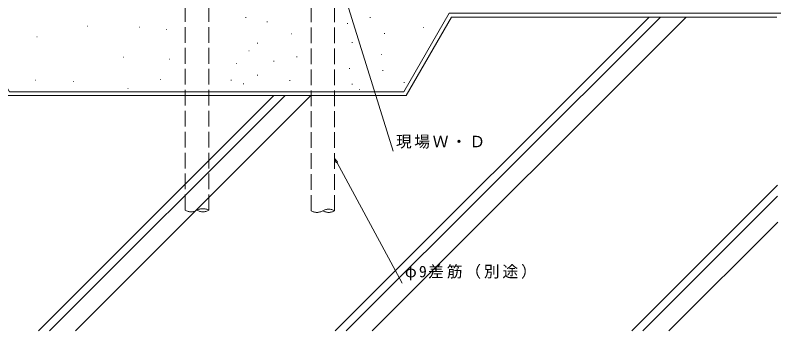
# Model space of a CAD drawing. Units: millimetres, scale not verified. Extents: x -841 to 746, y -594 to 534.
# Drawn here: x -544 to -252.1, y -397.7 to -277.2 of the extents above; entities that cross this region are included whole.
import ezdxf

# ---------------------------------------------------------------- set-up
doc = ezdxf.new("R2010")
doc.units = ezdxf.units.MM
doc.header["$LTSCALE"] = 2
doc.linetypes.add('DASHED3', pattern=[4, 3, -1])
doc.layers.add('0-4_YSS_K', color=3, linetype='Continuous', lineweight=9)
doc.layers.add('0-5_YKK_D', color=6, linetype='Continuous', lineweight=9)
doc.styles.add('ＭＳ ゴシック', font='')
doc.styles.get('ＭＳ ゴシック').set_extended_font_data('MS Gothic')

msp = doc.modelspace()

# ---------------------------------------------------------------- linework, layer by layer
at = {"layer": '0-4_YSS_K', "linetype": 'DASHED3'}
for p, q in [((-479.159, -351.664), (-479.159, -246.667)), ((-470.159, -351.664), (-470.159, -246.667)), ((-431.167, -351.867), (-431.167, -256.87)), ((-422.167, -351.867), (-422.167, -256.87))]:
    msp.add_line(p, q, dxfattribs=at)
at = {"layer": '0-4_YSS_K'}
for p, q in [((-456.105, -278.013), (-455.905, -278.013)), ((-447.965, -279.642), (-447.765, -279.642)), ((-421.994, -397.669), (-302.199, -277.873)), ((-417.752, -397.669), (-297.956, -277.873)), ((-408.745, -278.013), (-408.545, -278.013)), ((-407.852, -397.669), (-288.057, -277.873)), ((-516.56, -281.317), (-516.46, -281.317)), ((-496.568, -281.665), (-496.468, -281.665)), ((-486.454, -282.675), (-486.354, -282.675)), ((-417.329, -280.382), (-417.129, -280.382)), ((-388.316, -281.834), (-388.216, -281.834)), ((-535.693, -285.451), (-535.593, -285.451)), ((-438.641, -284.23), (-438.441, -284.23)), ((-403.269, -284.082), (-403.069, -284.082)), ((-451.665, -287.782), (-451.465, -287.782)), ((-415.553, -287.634), (-415.353, -287.634)), ((-454.921, -290.742), (-454.721, -290.742)), ((-502.636, -293.187), (-502.536, -293.187)), ((-485.24, -293.995), (-485.14, -293.995)), ((-445.449, -294.738), (-445.249, -294.738)), ((-436.717, -293.11), (-436.517, -293.11)), ((-404.453, -292.222), (-404.253, -292.222)), ((-459.657, -295.626), (-459.457, -295.626)), ((-416.589, -297.55), (-416.389, -297.55)), ((-451.665, -300.066), (-451.465, -300.066)), ((-403.861, -298.29), (-403.661, -298.29)), ((-536.211, -301.988), (-536.111, -301.988)), ((-521.731, -302.504), (-521.631, -302.504)), ((-488.679, -301.677), (-488.579, -301.677)), ((-488.679, -301.677), (-488.579, -301.677)), ((-461.729, -301.99), (-461.529, -301.99)), ((-456.993, -303.322), (-456.793, -303.322)), ((-439.381, -302.138), (-439.181, -302.138)), ((-415.553, -303.47), (-415.353, -303.47)), ((-395.721, -302.878), (-395.521, -302.878)), ((-501.018, -305.113), (-500.918, -305.113)), ((-412.741, -305.542), (-412.541, -305.542)), ((-401.937, -306.43), (-401.737, -306.43)), ((-535.131, -397.669), (-445.336, -307.873)), ((-530.889, -397.669), (-441.093, -307.873)), ((-520.989, -397.669), (-431.194, -307.873)), ((-308.857, -397.669), (-253.258, -342.069)), ((-304.615, -397.669), (-253.238, -346.292)), ((-294.715, -397.669), (-253.193, -356.147))]:
    msp.add_line(p, q, dxfattribs=at)
for points in [[(-648.269, -276.373), (-563.454, -276.373), (-546.133, -306.373), (-395.774, -306.373), (-378.454, -276.373), (-252.06, -276.373)], [(-648.269, -277.873), (-564.32, -277.873), (-546.999, -307.873), (-394.908, -307.873), (-377.588, -277.873), (-253.554, -277.873)]]:
    msp.add_lwpolyline(points, dxfattribs=at)
at = {"layer": '0-4_YSS_K', "linetype": 'DASHED3'}
for centre, start, end in [((-476.909, -347.767), 240.00002, 299.99997), ((-472.409, -355.561), 59.99997, 120.00002), ((-472.409, -347.767), 239.99997, 300.00002), ((-428.917, -347.97), 240.00002, 299.99997), ((-424.417, -355.764), 59.99997, 120.00002), ((-424.417, -347.97), 239.99997, 300.00002)]:
    msp.add_arc(centre, 4.5, start, end, dxfattribs=at)
at = {"layer": '0-5_YKK_D'}
for p, q in [((-420.52, -262.745), (-399.814, -329.124)), ((-422.167, -331.849), (-421.108, -333.209)), ((-421.607, -333.479), (-421.108, -333.209)), ((-421.358, -333.344), (-396.389, -379.452))]:
    msp.add_line(p, q, dxfattribs=at)
msp.add_lwpolyline([(-421.607, -333.479), (-422.167, -331.849), (-421.108, -333.209)], close=True, dxfattribs=at)

# ---------------------------------------------------------------- texts
at = {"layer": '0-5_YKK_D', "color": 7, "char_height": 4.399, "attachment_point": 7, "style": 'ＭＳ ゴシック'}
for s, insert in [('\\T1.17;現場Ｗ・Ｄ', (-398.814, -328.124)), ('\\T1.18;φ9差筋（別途）', (-395.389, -378.452))]:
    msp.add_mtext(s, dxfattribs=dict(at, insert=insert))

doc.saveas('drawing.dxf')
